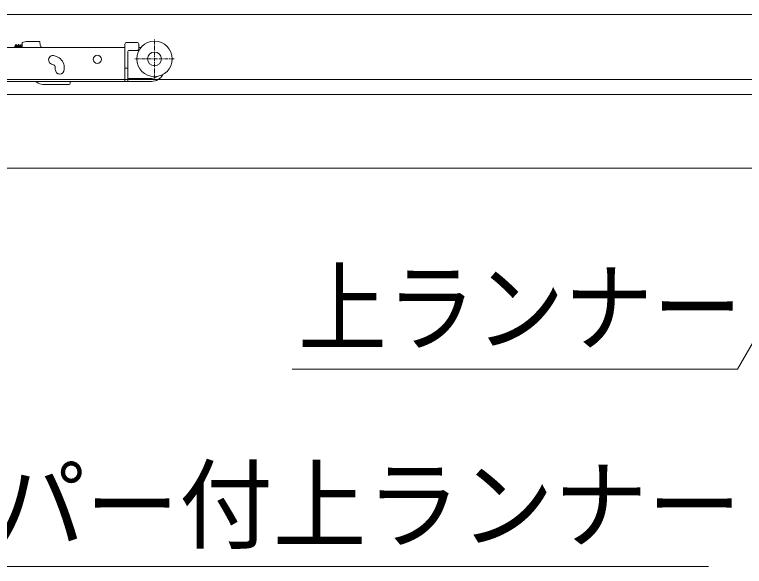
# Model space of a CAD drawing. Units: millimetres, scale not verified. Extents: x -6062 to 6062, y -3045 to 3045.
# Drawn here: x -1940.3 to -1570.2, y 120 to 400 of the extents above; entities that cross this region are included whole.
import ezdxf
from ezdxf.enums import TextEntityAlignment as Align

# ---------------------------------------------------------------- set-up
doc = ezdxf.new("R2010")
doc.units = ezdxf.units.MM
doc.header["$LTSCALE"] = 20
doc.linetypes.add('USER1', pattern=[2.91, 1.76, -0.4, 0.35, -0.4])
doc.layers.add('0-0_3一般', color=7, linetype='Continuous', lineweight=15)
doc.layers.add('0-1_2寸法-3', color=7, linetype='Continuous', lineweight=15)
doc.styles.add('ＭＳ Ｐゴシック', font='')
doc.styles.get('ＭＳ Ｐゴシック').set_extended_font_data('MS PGothic')

# ---------------------------------------------------------------- blocks, each defined once
blk = doc.blocks.new('グループ-19')
at = {"layer": '0-0_3一般'}
for p, q in [((-60256.5, 8000), (8903.5, 8000)), ((-2798.5, 7727.9), (-2798.5, 7713.9)), ((-1816.1, 7717.9), (-1916.1, 7717.9)), ((-8042.1, 7665.9), (-1936.1, 7665.9)), ((-3042.4, 7665.9), (-3041.7, 7670.9)), ((-3015.4, 7665.9), (-3014.7, 7670.9)), ((-2988.4, 7665.9), (-2987.7, 7670.9)), ((-1936.1, 7665.1), (-1936.1, 7697.9)), ((-1936.1, 7665.1), (-1936.1, 7659.9)), ((-1936.1, 7659.9), (-1936.1, 7481.9)), ((-1906.1, 7625.9), (-1906.1, 7475.9)), ((-1816.1, 7635.9), (-1896.1, 7635.9)), ((-1816.1, 7635.9), (-1794.2, 7635.9)), ((-1796.1, 7655.9), (-1796.1, 7697.9)), ((-1773.7, 7665.9), (-1796.1, 7665.9)), ((-2631.1, 7574.7), (-2649.8, 7581.5)), ((-2680.6, 7496.9), (-2661.8, 7490.1)), ((-2553.7, 7481.4), (-2553.8, 7481.9)), ((-1936.1, 7481.9), (-1936.1, 7470.1)), ((-2642.1, 7462.4), (-2642.1, 7461.9)), ((-2642.1, 7441.9), (-2642.1, 7461.9)), ((-2552.1, 7461.9), (-2552.1, 7441.9)), ((-1936.1, 7455.9), (-1936.1, 7470.1)), ((-1906.1, 7455.9), (-1936.1, 7455.9)), ((-1936.1, 7345.9), (-1936.1, 7455.9)), ((-1906.1, 7475.9), (-1906.1, 7455.9)), ((-1906.1, 7455.9), (-1906.1, 7345.9)), ((-1936.1, 7321.9), (-1936.1, 7345.9)), ((-1906.1, 7345.9), (-1906.1, 7321.9)), ((-1666.1, 7351.9), (-1896.1, 7351.9)), ((-1936.1, 7321.9), (-8042.1, 7321.9)), ((-2840.2, 7321.9), (-2830.1, 7313.8)), ((-2767.6, 7291.9), (-2502.7, 7291.9)), ((-2492.7, 7321.9), (-2492.7, 7301.9)), ((-1906.1, 7321.9), (-1936.1, 7321.9)), ((-1906.1, 7321.9), (-1666.1, 7321.9)), ((-9520, 7190), (7040, 7190)), ((-9200, 6440), (6720, 6440))]:
    blk.add_line(p, q, dxfattribs=at)
at = {"layer": '0-0_3一般', "linetype": 'USER1'}
for p, q in [((-1636.1, 7351.9), (-1636.1, 7747.9)), ((-1438.1, 7549.9), (-1834.1, 7549.9))]:
    blk.add_line(p, q, dxfattribs=at)
at = {"layer": '0-0_3一般'}
blk.add_lwpolyline([(7030, 7340), (-58550, 7340), (-58550, 8000), (7030, 8000)], close=True, dxfattribs=at)
for points in [[(-2798.5, 7727.9), (-2938.5, 7727.9), (-2978.5, 7717.9), (-2978.5, 7665.9)], [(-3044.3, 7694.4), (-3044.9, 7693.6), (-3045.5, 7692.6), (-3046.2, 7691.4), (-3046.8, 7690.1), (-3047.4, 7688.9), (-3047.9, 7687.6), (-3048.4, 7686.5), (-3048.9, 7685.3), (-3049.3, 7684.2), (-3049.7, 7683.1), (-3050.1, 7682), (-3050.4, 7681), (-3050.6, 7680), (-3050.9, 7679), (-3051, 7678), (-3051.2, 7677.1), (-3051.3, 7676.2), (-3051.4, 7675.3), (-3051.5, 7674.5), (-3051.5, 7673.7), (-3051.6, 7672.9), (-3051.7, 7672.1), (-3051.8, 7671.3), (-3051.9, 7670.6), (-3051.9, 7669.8), (-3052, 7669.1), (-3052.1, 7668.4), (-3052.2, 7667.8), (-3052.3, 7667.1), (-3052.3, 7666.5), (-3052.4, 7665.9)], [(-3044.5, 7686.7), (-3044.6, 7686.7), (-3044.8, 7686.7), (-3044.9, 7686.7), (-3044.9, 7686.6), (-3045, 7686.6), (-3045, 7686.5), (-3045.1, 7686.3), (-3045.1, 7686.1), (-3045, 7686), (-3045, 7685.7), (-3044.9, 7685.5), (-3044.8, 7685.2), (-3044.7, 7684.9), (-3044.5, 7684.5), (-3044.4, 7684.2), (-3044.2, 7683.8), (-3044, 7683.4), (-3043.9, 7683), (-3043.7, 7682.6), (-3043.6, 7682.2), (-3043.5, 7681.8), (-3043.4, 7681.4), (-3043.3, 7681), (-3043.2, 7680.6), (-3043.1, 7680.2), (-3043, 7679.8), (-3042.9, 7679.4), (-3042.9, 7679), (-3042.8, 7678.6), (-3042.8, 7678.2), (-3042.7, 7677.8), (-3042.7, 7677.4), (-3042.6, 7677), (-3042.6, 7676.6), (-3042.6, 7676.2), (-3042.5, 7675.8), (-3042.4, 7675.4), (-3042.4, 7674.9), (-3042.3, 7674.5)], [(-3031, 7665.9), (-3031.1, 7666.5), (-3031.2, 7667.1), (-3031.3, 7667.8), (-3031.4, 7668.4), (-3031.4, 7669.1), (-3031.5, 7669.8), (-3031.6, 7670.6), (-3031.7, 7671.3), (-3031.7, 7672.1), (-3031.8, 7672.9), (-3031.9, 7673.7), (-3032, 7674.5), (-3032, 7675.4), (-3032.1, 7676.2), (-3032.2, 7677.1), (-3032.3, 7678), (-3032.5, 7679), (-3032.7, 7680), (-3033, 7681), (-3033.3, 7682), (-3033.6, 7683.1), (-3034, 7684.2), (-3034.4, 7685.3), (-3034.9, 7686.5), (-3035.4, 7687.7), (-3035.9, 7688.9), (-3036.5, 7690.1), (-3037.1, 7691.4), (-3037.8, 7692.6), (-3038.4, 7693.6), (-3039.1, 7694.4), (-3039.7, 7695.1), (-3040.4, 7695.5), (-3041, 7695.8), (-3041.7, 7695.9), (-3042.3, 7695.8), (-3043, 7695.5), (-3043.6, 7695.1), (-3044.3, 7694.4)], [(-3042.3, 7674.5), (-3042.3, 7674.1), (-3042.2, 7673.6), (-3042.1, 7673.2), (-3042.1, 7672.8), (-3042, 7672.3), (-3041.9, 7671.9), (-3041.9, 7671.4), (-3041.8, 7671), (-3041.7, 7670.6), (-3041.6, 7670.1), (-3041.6, 7669.7), (-3041.5, 7669.3), (-3041.5, 7668.9), (-3041.4, 7668.5), (-3041.3, 7668.1), (-3041.3, 7667.7), (-3041.2, 7667.4), (-3041.2, 7667), (-3041.1, 7666.6), (-3041.1, 7666.3), (-3041, 7665.9)], [(-3017.3, 7694.4), (-3017.9, 7693.6), (-3018.5, 7692.6), (-3019.2, 7691.4), (-3019.8, 7690.1), (-3020.4, 7688.9), (-3020.9, 7687.6), (-3021.4, 7686.5), (-3021.9, 7685.3), (-3022.3, 7684.2), (-3022.7, 7683.1), (-3023.1, 7682), (-3023.4, 7681), (-3023.6, 7680), (-3023.9, 7679), (-3024, 7678), (-3024.2, 7677.1), (-3024.3, 7676.2), (-3024.4, 7675.3), (-3024.5, 7674.5), (-3024.5, 7673.7), (-3024.6, 7672.9), (-3024.7, 7672.1), (-3024.8, 7671.3), (-3024.9, 7670.6), (-3025, 7669.8), (-3025, 7669.1), (-3025.1, 7668.4), (-3025.2, 7667.8), (-3025.3, 7667.1), (-3025.3, 7666.5), (-3025.4, 7665.9)], [(-3017.5, 7686.7), (-3017.6, 7686.7), (-3017.7, 7686.7), (-3017.9, 7686.7), (-3017.9, 7686.6), (-3018, 7686.6), (-3018, 7686.5), (-3018.1, 7686.3), (-3018.1, 7686.2), (-3018, 7686), (-3018, 7685.7), (-3017.9, 7685.5), (-3017.8, 7685.2), (-3017.7, 7684.9), (-3017.5, 7684.5), (-3017.4, 7684.2), (-3017.2, 7683.8), (-3017, 7683.4), (-3016.9, 7683), (-3016.7, 7682.6), (-3016.6, 7682.2), (-3016.5, 7681.8), (-3016.4, 7681.4), (-3016.3, 7681), (-3016.2, 7680.6), (-3016.1, 7680.2), (-3016, 7679.8), (-3015.9, 7679.4), (-3015.9, 7679), (-3015.8, 7678.6), (-3015.8, 7678.2), (-3015.7, 7677.8), (-3015.7, 7677.4), (-3015.6, 7677), (-3015.6, 7676.6), (-3015.6, 7676.2), (-3015.5, 7675.8), (-3015.4, 7675.4), (-3015.4, 7674.9), (-3015.3, 7674.5)], [(-3004, 7665.9), (-3004.1, 7666.5), (-3004.2, 7667.1), (-3004.3, 7667.8), (-3004.4, 7668.4), (-3004.4, 7669.1), (-3004.5, 7669.8), (-3004.6, 7670.6), (-3004.7, 7671.3), (-3004.7, 7672.1), (-3004.8, 7672.9), (-3004.9, 7673.7), (-3005, 7674.5), (-3005, 7675.4), (-3005.1, 7676.2), (-3005.2, 7677.1), (-3005.3, 7678), (-3005.5, 7679), (-3005.7, 7680), (-3006, 7681), (-3006.3, 7682), (-3006.6, 7683.1), (-3007, 7684.2), (-3007.4, 7685.3), (-3007.9, 7686.5), (-3008.4, 7687.7), (-3008.9, 7688.9), (-3009.5, 7690.1), (-3010.1, 7691.4), (-3010.8, 7692.6), (-3011.4, 7693.6), (-3012.1, 7694.4), (-3012.7, 7695.1), (-3013.4, 7695.5), (-3014, 7695.8), (-3014.7, 7695.9), (-3015.3, 7695.8), (-3016, 7695.5), (-3016.6, 7695.1), (-3017.3, 7694.4)], [(-3015.3, 7674.5), (-3015.3, 7674.1), (-3015.2, 7673.6), (-3015.1, 7673.2), (-3015.1, 7672.8), (-3015, 7672.3), (-3014.9, 7671.9), (-3014.9, 7671.4), (-3014.8, 7671), (-3014.7, 7670.6), (-3014.6, 7670.1), (-3014.6, 7669.7), (-3014.5, 7669.3), (-3014.5, 7668.9), (-3014.4, 7668.5), (-3014.3, 7668.1), (-3014.3, 7667.7), (-3014.2, 7667.4), (-3014.2, 7667), (-3014.1, 7666.6), (-3014.1, 7666.3), (-3014, 7665.9)], [(-2994, 7691.2), (-2994.3, 7690.3), (-2994.6, 7689.2), (-2994.8, 7688.1), (-2995, 7686.9), (-2995.3, 7685.8), (-2995.4, 7684.7), (-2995.6, 7683.6), (-2995.8, 7682.5), (-2996, 7681.5), (-2996.2, 7680.5), (-2996.3, 7679.6), (-2996.5, 7678.7), (-2996.6, 7677.8), (-2996.8, 7676.9), (-2996.9, 7676.1), (-2997, 7675.3), (-2997.1, 7674.6), (-2997.3, 7673.9), (-2997.4, 7673.2), (-2997.5, 7672.5), (-2997.6, 7671.8), (-2997.7, 7671.1), (-2997.8, 7670.5), (-2997.9, 7669.9), (-2998, 7669.2), (-2998, 7668.6), (-2998.1, 7668.1), (-2998.2, 7667.5), (-2998.3, 7666.9), (-2998.4, 7666.4), (-2998.4, 7665.9)], [(-2978.5, 7675.8), (-2978.6, 7676.3), (-2978.6, 7676.9), (-2978.7, 7677.4), (-2978.8, 7678), (-2978.8, 7678.7), (-2978.9, 7679.3), (-2979, 7680), (-2979, 7680.6), (-2979.1, 7681.4), (-2979.1, 7682.1), (-2979.2, 7682.9), (-2979.3, 7683.6), (-2979.3, 7684.5), (-2979.4, 7685.3), (-2979.5, 7686.1), (-2979.6, 7686.9), (-2979.8, 7687.7), (-2980.1, 7688.4), (-2980.4, 7689.1), (-2980.9, 7689.8), (-2981.3, 7690.4), (-2981.9, 7691), (-2982.5, 7691.5), (-2983.2, 7692.1), (-2983.9, 7692.6), (-2984.7, 7693), (-2985.6, 7693.5), (-2986.5, 7693.8), (-2987.5, 7694.2), (-2988.4, 7694.4), (-2989.2, 7694.5), (-2990, 7694.5), (-2990.7, 7694.3), (-2991.4, 7694.1), (-2992, 7693.7), (-2992.6, 7693.3), (-2993.1, 7692.7), (-2993.6, 7692), (-2994, 7691.2)], [(-2990.5, 7686.7), (-2990.6, 7686.7), (-2990.8, 7686.7), (-2990.9, 7686.7), (-2990.9, 7686.6), (-2991, 7686.6), (-2991, 7686.5), (-2991.1, 7686.3), (-2991.1, 7686.1), (-2991, 7686), (-2991, 7685.7), (-2990.9, 7685.5), (-2990.8, 7685.2), (-2990.7, 7684.9), (-2990.5, 7684.5), (-2990.4, 7684.2), (-2990.2, 7683.8), (-2990, 7683.4), (-2989.9, 7683), (-2989.7, 7682.6), (-2989.6, 7682.2), (-2989.5, 7681.8), (-2989.4, 7681.4), (-2989.3, 7681), (-2989.2, 7680.6), (-2989.1, 7680.2), (-2989, 7679.8), (-2988.9, 7679.4), (-2988.9, 7679), (-2988.8, 7678.6), (-2988.8, 7678.2), (-2988.7, 7677.8), (-2988.7, 7677.4), (-2988.6, 7677), (-2988.6, 7676.6), (-2988.6, 7676.2), (-2988.5, 7675.8), (-2988.4, 7675.4), (-2988.4, 7674.9), (-2988.3, 7674.5)], [(-2988.3, 7674.5), (-2988.3, 7674.1), (-2988.2, 7673.6), (-2988.1, 7673.2), (-2988.1, 7672.8), (-2988, 7672.3), (-2987.9, 7671.9), (-2987.9, 7671.4), (-2987.8, 7671), (-2987.7, 7670.6), (-2987.6, 7670.1), (-2987.6, 7669.7), (-2987.5, 7669.3), (-2987.5, 7668.9), (-2987.4, 7668.5), (-2987.3, 7668.1), (-2987.3, 7667.7), (-2987.2, 7667.4), (-2987.2, 7667), (-2987.1, 7666.6), (-2987.1, 7666.3), (-2987, 7665.9)], [(-2649.7, 7481.9), (-2649.4, 7481.5), (-2649.1, 7481), (-2648.8, 7480.6), (-2648.4, 7480.1), (-2648.1, 7479.7), (-2647.8, 7479.2), (-2647.5, 7478.8), (-2647.2, 7478.3), (-2647, 7477.9), (-2646.7, 7477.4), (-2646.4, 7476.9), (-2646.1, 7476.4), (-2645.9, 7476), (-2645.6, 7475.5), (-2645.4, 7475), (-2645.1, 7474.5), (-2644.9, 7474), (-2644.7, 7473.5), (-2644.5, 7473), (-2644.2, 7472.5), (-2644, 7472), (-2643.8, 7471.5), (-2643.7, 7470.9), (-2643.5, 7470.4), (-2643.3, 7469.9), (-2643.2, 7469.4), (-2643, 7468.9), (-2642.9, 7468.3), (-2642.8, 7467.8), (-2642.6, 7467.3), (-2642.5, 7466.8), (-2642.5, 7466.2), (-2642.4, 7465.7), (-2642.3, 7465.1), (-2642.2, 7464.6), (-2642.2, 7464.1), (-2642.2, 7463.5), (-2642.1, 7463), (-2642.1, 7462.4)], [(-2552.1, 7461.9), (-2552.1, 7462.4), (-2552.1, 7462.9), (-2552.1, 7463.4), (-2552.1, 7463.9), (-2552.1, 7464.4), (-2552.1, 7464.9), (-2552.1, 7465.4), (-2552.2, 7465.9), (-2552.2, 7466.4), (-2552.2, 7466.9), (-2552.2, 7467.4), (-2552.3, 7467.9), (-2552.3, 7468.4), (-2552.3, 7468.9), (-2552.3, 7469.4), (-2552.4, 7469.9), (-2552.4, 7470.4), (-2552.5, 7470.9), (-2552.5, 7471.4), (-2552.5, 7471.9), (-2552.6, 7472.4), (-2552.6, 7472.9), (-2552.7, 7473.4), (-2552.7, 7473.9), (-2552.8, 7474.4), (-2552.8, 7474.9), (-2552.9, 7475.4), (-2553, 7475.9), (-2553, 7476.4), (-2553.1, 7476.9), (-2553.1, 7477.4), (-2553.2, 7477.9), (-2553.3, 7478.4), (-2553.3, 7478.9), (-2553.4, 7479.4), (-2553.5, 7479.9), (-2553.5, 7480.4), (-2553.6, 7480.9), (-2553.7, 7481.4)]]:
    blk.add_lwpolyline(points, dxfattribs=at)
for centre, radius in [((-1636.1, 7549.9), 180), ((-2216.1, 7545.9), 41), ((-1636.1, 7549.9), 70)]:
    blk.add_circle(centre, radius, dxfattribs=at)
for centre, radius, start, end in [((-2718.5, 7713.9), 80, 180, 216.8699), ((-1916.1, 7697.9), 20, 90, 180), ((-1816.1, 7697.9), 20, 0, 90), ((-1896.1, 7625.9), 10, 90, 180), ((-1816.1, 7655.9), 20, 270, 0), ((-2665.2, 7539.2), 45, 70, 250), ((-2672.1, 7461.9), 120, 9.59407, 70), ((-2672.1, 7461.9), 30, 41.81031, 70), ((-2597.1, 7441.9), 45, 180, 0), ((-1896.1, 7361.9), 10, 180, 270), ((-1666.1, 7451.9), 130, 270, 332.1733), ((-1666.1, 7451.9), 100, 270, 307.50397), ((-2767.6, 7391.9), 100, 231.34019, 270), ((-2502.7, 7301.9), 10, 270, 0)]:
    blk.add_arc(centre, radius, start, end, dxfattribs=at)

msp = doc.modelspace()

# ---------------------------------------------------------------- linework, layer by layer
at = {"layer": '0-1_2寸法-3'}
for points in [[(-1588.43, 120), (-2217.27, 120), (-2071.02, 373.3)], [(-1799.56, 220), (-1573.64, 220), (-1485.4, 372.84)]]:
    msp.add_lwpolyline(points, dxfattribs=at)

# ---------------------------------------------------------------- block references
at = {"layer": '0-0_3一般', "xscale": 0.05, "yscale": 0.05}
msp.add_blockref('グループ-19', (-1787.5, 0), dxfattribs=at)

# ---------------------------------------------------------------- texts
at = {"layer": '0-1_2寸法-3', "style": 'ＭＳ Ｐゴシック'}
for s, width, p in [('上ランナー', 0.9, (-1796.52, 221.97)), ('ダブルダンパー付上ランナー', 0.95, (-2189.36, 121.97))]:
    msp.add_text(s, height=36.66, dxfattribs=dict(at, width=width)).set_placement(p, align=Align.BOTTOM_LEFT)

doc.saveas('drawing.dxf')
